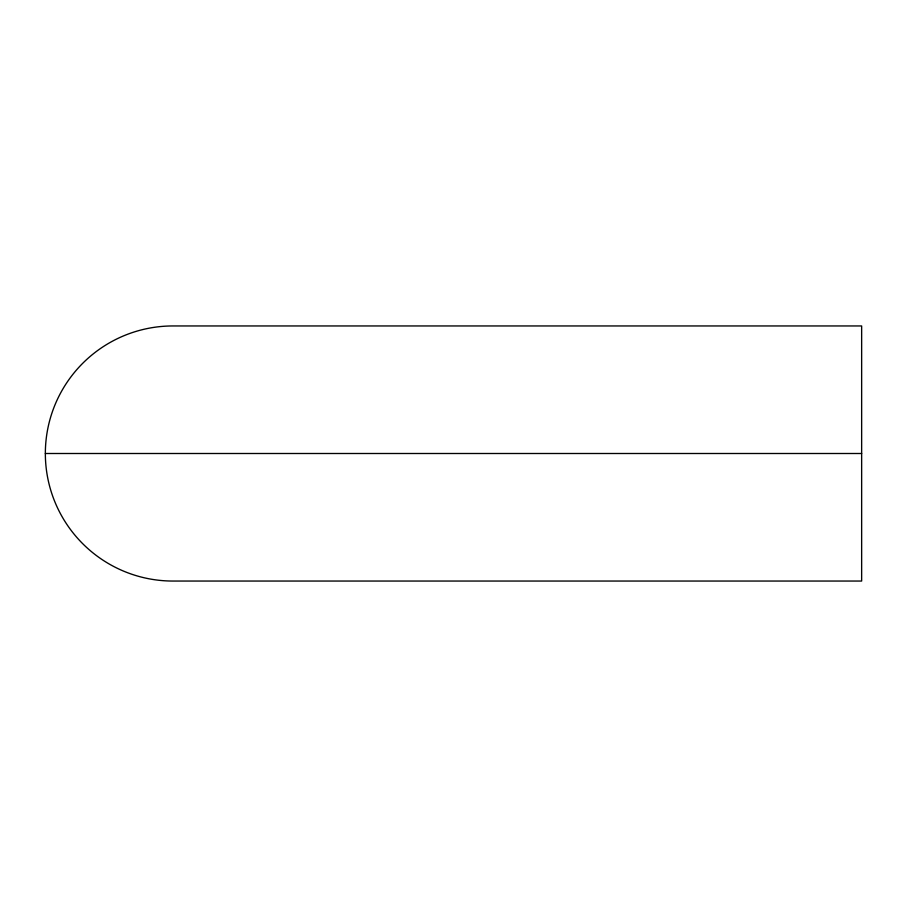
<?xml version="1.0" encoding="UTF-8"?>
<svg xmlns="http://www.w3.org/2000/svg" width="907" height="907" viewBox="0 0 907 907"><rect width="100%" height="100%" fill="white"/><g stroke="black" fill="none" stroke-linecap="round" stroke-linejoin="round"><path stroke-width="1.36" d="M45.35 453.5A127.547 127.547 0 0 0 172.897 581.047L861.65 581.047L861.65 325.953L172.897 325.953A127.547 127.547 0 0 0 45.35 453.5L861.65 453.5"/></g></svg>
